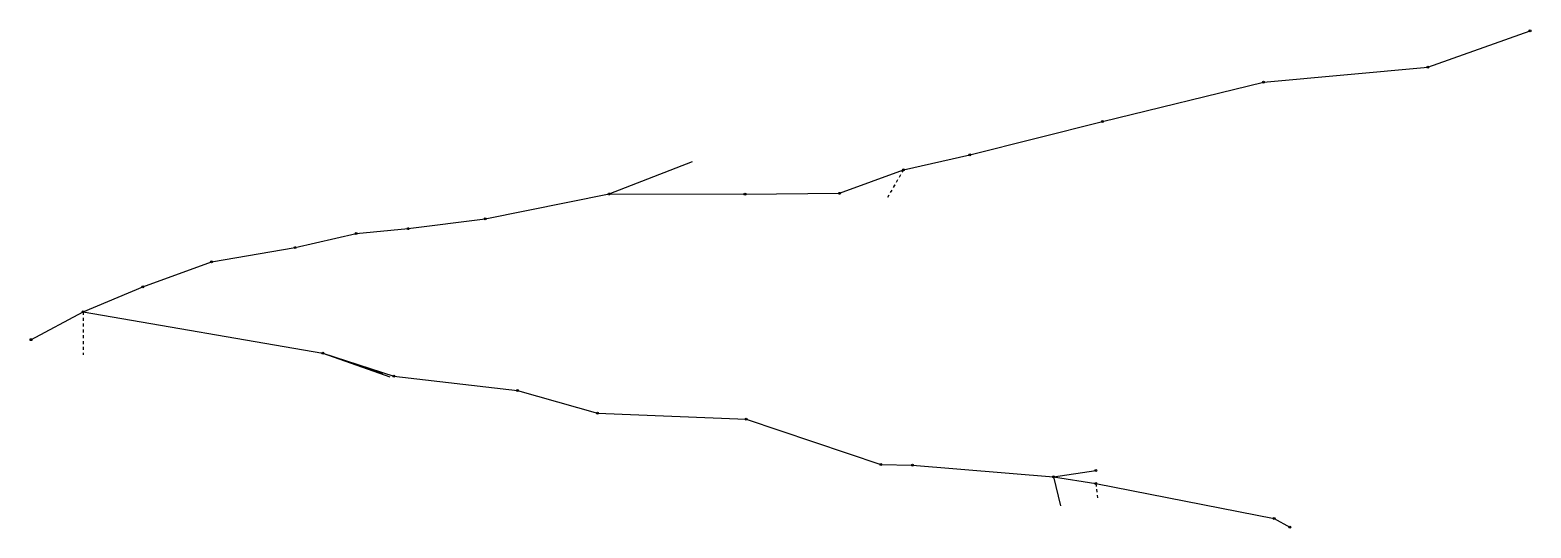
# Model space of a CAD drawing. Header units: millimetres. Extents: x 0 to 154, y -19 to 32.
import ezdxf

# ---------------------------------------------------------------- set-up
doc = ezdxf.new("R2010")
doc.units = ezdxf.units.MM
doc.linetypes.add('DASH', pattern=[0.6, 0.3, -0.3])

msp = doc.modelspace()

# ---------------------------------------------------------------- linework, layer by layer
at = {"layer": 'Shots', "color": 1}
for p, q in [((143.434, 28.02), (153.938, 31.73)), ((126.584, 26.474), (143.434, 28.02)), ((110.022, 22.416), (126.584, 26.474)), ((96.422, 18.996), (110.022, 22.416)), ((89.586, 17.466), (96.422, 18.996)), ((83.018, 15.042), (89.586, 17.466)), ((46.654, 12.418), (59.384, 14.974)), ((59.384, 14.974), (73.322, 14.958)), ((73.322, 14.958), (83.018, 15.042)), ((38.724, 11.412), (46.654, 12.418)), ((27.132, 9.46), (33.396, 10.914)), ((33.396, 10.914), (38.724, 11.412)), ((18.53, 7.988), (27.132, 9.46)), ((11.486, 5.438), (18.53, 7.988)), ((5.366, 2.85), (11.486, 5.438)), ((0, 0), (5.366, 2.85)), ((5.366, 2.85), (29.982, -1.392)), ((5.366, 2.85), (5.366, 2.85)), ((5.366, 2.85), (5.366, 2.85)), ((0, 0), (0, 0)), ((29.982, -1.392), (37.274, -3.758)), ((37.274, -3.758), (49.96, -5.23)), ((49.96, -5.23), (58.188, -7.546)), ((58.188, -7.546), (73.44, -8.158)), ((73.44, -8.158), (87.264, -12.832)), ((87.264, -12.832), (90.518, -12.898)), ((90.518, -12.898), (105.008, -14.108)), ((90.518, -12.898), (90.518, -12.898)), ((105.008, -14.108), (109.362, -13.432)), ((105.008, -14.108), (109.338, -14.784)), ((109.338, -14.784), (127.674, -18.366)), ((127.674, -18.366), (129.272, -19.256))]:
    msp.add_line(p, q, dxfattribs=at)
for centre in [(153.938, 31.73), (143.434, 28.02), (126.584, 26.474), (110.022, 22.416), (96.422, 18.996), (89.586, 17.466), (59.384, 14.974), (73.322, 14.958), (83.018, 15.042), (46.654, 12.418), (33.396, 10.914), (38.724, 11.412), (27.132, 9.46), (18.53, 7.988), (11.486, 5.438), (5.366, 2.85), (5.366, 2.85), (5.366, 2.85), (0, 0), (29.982, -1.392), (37.274, -3.758), (49.96, -5.23), (58.188, -7.546), (73.44, -8.158), (87.264, -12.832), (90.518, -12.898), (90.518, -12.898), (109.362, -13.432), (105.008, -14.108), (109.338, -14.784), (127.674, -18.366), (129.272, -19.256)]:
    msp.add_circle(centre, 0.1, dxfattribs=at)
at = {"layer": 'XSect', "color": 1}
for p, q in [((59.384, 14.974), (67.928, 18.298)), ((29.982, -1.392), (36.102, -3.486)), ((29.982, -1.392), (36.862, -3.826)), ((105.008, -14.108), (105.708, -17.09))]:
    msp.add_line(p, q, dxfattribs=at)
at = {"layer": 'XSect', "color": 1, "linetype": 'DASH'}
for p, q in [((89.586, 17.466), (87.956, 14.624)), ((89.586, 17.466), (87.96, 14.618)), ((5.366, 2.85), (5.366, -1.57)), ((5.366, 2.85), (5.366, -1.378)), ((5.366, 2.85), (5.366, -1.538)), ((109.338, -14.784), (109.562, -16.528))]:
    msp.add_line(p, q, dxfattribs=at)

doc.saveas('drawing.dxf')
